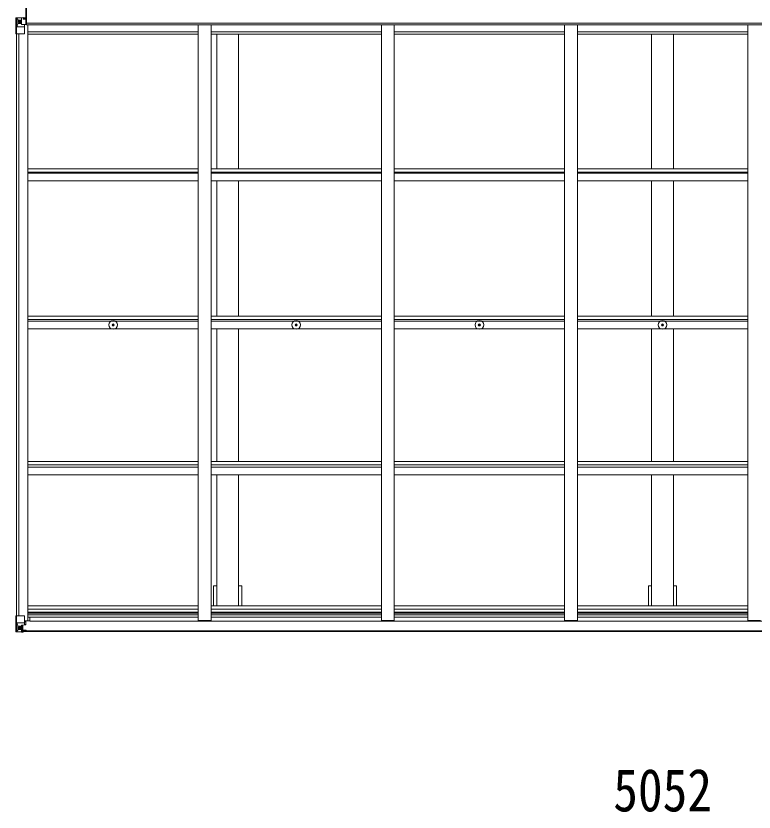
# Model space of a CAD drawing. Units: millimetres at full size, sheet at 1:35; details may follow other scales. Extents: x -9783 to 9892, y -6828 to 6752.
# Drawn here: x 1883 to 4769, y 392 to 3504 of the extents above; entities that cross this region are included whole.
import ezdxf
from ezdxf.enums import TextEntityAlignment as Align

# ---------------------------------------------------------------- set-up
doc = ezdxf.new("R2010")
doc.units = ezdxf.units.MM
doc.header["$LTSCALE"] = 35
for name, color, linetype, lineweight in [('0-1_本体', 4, 'Continuous', 9), ('0-2_部品', 7, 'Continuous', 9), ('0-3_ELV2', 3, 'Continuous', 9), ('0-A_寸法', 6, 'Continuous', 9)]:
    doc.layers.add(name, color=color, linetype=linetype, lineweight=lineweight)
doc.styles.add('ＭＳ ゴシック', font='')
doc.styles.get('ＭＳ ゴシック').set_extended_font_data('MS Gothic')

msp = doc.modelspace()

# ---------------------------------------------------------------- linework, layer by layer
at = {"layer": '0-1_本体'}
for p, q in [((1911.52, 3496.07), (1922.02, 3496.07)), ((1924.52, 3470.63), (1920.98, 3470.63)), ((6897.52, 3475.66), (1924.52, 3475.93)), ((1924.52, 3472.62), (1924.52, 3468.97)), ((6897.52, 3468.97), (1924.52, 3468.97)), ((1930.02, 3468.97), (1930.02, 1140.09)), ((2596.02, 3468.97), (2596.02, 1140.51)), ((2646.02, 3468.97), (2646.02, 1140.51)), ((3312.02, 3468.97), (3312.02, 1140.51)), ((3362.02, 3468.97), (3362.02, 1140.51)), ((4028.02, 3468.97), (4028.02, 1140.51)), ((4078.02, 3468.97), (4078.02, 1140.51)), ((4744.02, 3468.97), (4744.02, 1140.51)), ((1885.02, 3434.27), (1885.02, 1159.17)), ((1894.02, 3434.27), (1894.02, 1159.17)), ((1894.72, 3434.27), (1894.72, 1159.17)), ((1930.02, 3442.53), (2596.02, 3442.53)), ((1930.02, 3433.4), (2596.02, 3433.4)), ((2646.02, 3442.53), (3312.02, 3442.53)), ((2646.02, 3433.4), (3312.02, 3433.4)), ((2668.52, 3433.4), (2668.52, 2906.52)), ((2753.52, 3433.4), (2753.52, 2906.52)), ((3362.02, 3442.53), (4028.02, 3442.53)), ((3362.02, 3433.4), (4028.02, 3433.4)), ((4078.02, 3442.53), (4744.02, 3442.53)), ((4078.02, 3433.4), (4744.02, 3433.4)), ((4368.52, 3433.4), (4368.52, 2906.52)), ((4453.52, 3433.4), (4453.52, 2906.52)), ((1930.02, 2906.52), (2596.02, 2906.52)), ((2646.02, 2906.52), (3312.02, 2906.52)), ((3362.02, 2906.52), (4028.02, 2906.52)), ((4078.02, 2906.52), (4744.02, 2906.52)), ((1930.02, 2893.5), (2596.02, 2893.5)), ((1930.02, 2889.72), (2596.02, 2889.72)), ((2646.02, 2893.5), (3312.02, 2893.5)), ((2646.02, 2889.72), (3312.02, 2889.72)), ((3362.02, 2893.5), (4028.02, 2893.5)), ((3362.02, 2889.72), (4028.02, 2889.72)), ((4078.02, 2893.5), (4744.02, 2893.5)), ((4078.02, 2889.72), (4744.02, 2889.72)), ((1930.02, 2859.92), (2596.02, 2859.92)), ((2646.02, 2859.92), (3312.02, 2859.92)), ((2668.52, 2859.92), (2668.52, 2331.05)), ((2753.52, 2859.92), (2753.52, 2331.05)), ((3362.02, 2859.92), (4028.02, 2859.92)), ((4078.02, 2859.92), (4744.02, 2859.92)), ((4368.52, 2859.92), (4368.52, 2331.05)), ((4453.52, 2859.92), (4453.52, 2331.05)), ((1930.02, 2331.05), (2596.02, 2331.05)), ((1930.02, 2318.08), (2596.02, 2318.08)), ((1930.02, 2310.95), (2596.02, 2310.95)), ((2646.02, 2331.05), (3312.02, 2331.05)), ((2646.02, 2318.08), (3312.02, 2318.08)), ((2646.02, 2310.95), (3312.02, 2310.95)), ((3362.02, 2331.05), (4028.02, 2331.05)), ((3362.02, 2318.08), (4028.02, 2318.08)), ((3362.02, 2310.95), (4028.02, 2310.95)), ((4078.02, 2331.05), (4744.02, 2331.05)), ((4078.02, 2318.08), (4744.02, 2318.08)), ((4078.02, 2310.95), (4744.02, 2310.95)), ((1930.02, 2281.51), (2596.02, 2281.51)), ((2646.02, 2281.51), (3312.02, 2281.51)), ((2668.52, 2281.51), (2668.52, 1762.63)), ((2753.52, 2281.51), (2753.52, 1762.63)), ((3362.02, 2281.51), (4028.02, 2281.51)), ((4078.02, 2281.51), (4744.02, 2281.51)), ((4368.52, 2281.51), (4368.52, 1762.63)), ((4453.52, 2281.51), (4453.52, 1762.63)), ((1930.02, 1762.63), (2596.02, 1762.63)), ((1930.02, 1749.77), (2596.02, 1749.77)), ((2646.02, 1762.63), (3312.02, 1762.63)), ((2646.02, 1749.77), (3312.02, 1749.77)), ((3362.02, 1762.63), (4028.02, 1762.63)), ((3362.02, 1749.77), (4028.02, 1749.77)), ((4078.02, 1762.63), (4744.02, 1762.63)), ((4078.02, 1749.77), (4744.02, 1749.77)), ((1930.02, 1739.66), (2596.02, 1739.66)), ((2646.02, 1739.66), (3312.02, 1739.66)), ((3362.02, 1739.66), (4028.02, 1739.66)), ((4078.02, 1739.66), (4744.02, 1739.66)), ((1930.02, 1710.69), (2596.02, 1710.69)), ((2646.02, 1710.69), (3312.02, 1710.69)), ((2668.52, 1710.69), (2668.52, 1197.91)), ((2753.52, 1710.69), (2753.52, 1197.91)), ((3362.02, 1710.69), (4028.02, 1710.69)), ((4078.02, 1710.69), (4744.02, 1710.69)), ((4368.52, 1710.69), (4368.52, 1197.91)), ((4453.52, 1710.69), (4453.52, 1197.91)), ((2766.02, 1276.9), (2753.52, 1276.9)), ((2766.02, 1276.9), (2766.02, 1197.91)), ((4466.02, 1276.9), (4453.52, 1276.9)), ((4466.02, 1276.9), (4466.02, 1197.91)), ((1930.02, 1197.91), (2596.02, 1197.91)), ((1930.02, 1185.08), (2596.02, 1185.08)), ((2646.02, 1197.91), (3312.02, 1197.91)), ((2646.02, 1185.08), (3312.02, 1185.08)), ((3362.02, 1197.91), (4028.02, 1197.91)), ((3362.02, 1185.08), (4028.02, 1185.08)), ((4078.02, 1197.91), (4744.02, 1197.91)), ((4078.02, 1185.08), (4744.02, 1185.08)), ((1930.02, 1173.74), (2596.02, 1173.74)), ((1930.02, 1169.95), (2596.02, 1169.95)), ((1930.02, 1162.88), (2596.02, 1162.88)), ((1930.02, 1153.51), (2596.02, 1153.51)), ((1937.52, 1153.51), (1937.52, 1138.44)), ((2646.02, 1173.74), (3312.02, 1173.74)), ((2646.02, 1169.95), (3312.02, 1169.95)), ((2646.02, 1162.88), (3312.02, 1162.88)), ((2646.02, 1153.51), (3312.02, 1153.51)), ((3362.02, 1173.74), (4028.02, 1173.74)), ((3362.02, 1169.95), (4028.02, 1169.95)), ((3362.02, 1162.88), (4028.02, 1162.88)), ((3362.02, 1153.51), (4028.02, 1153.51)), ((4078.02, 1173.74), (4744.02, 1173.74)), ((4078.02, 1169.95), (4744.02, 1169.95)), ((4078.02, 1162.88), (4744.02, 1162.88)), ((4078.02, 1153.51), (4744.02, 1153.51)), ((1917.02, 1140.09), (1930.02, 1140.09)), ((1937.52, 1138.44), (6884.52, 1138.44)), ((2596.02, 1140.51), (2646.02, 1140.51)), ((3312.02, 1140.51), (3362.02, 1140.51)), ((4028.02, 1140.51), (4078.02, 1140.51)), ((4744.02, 1140.51), (4794.02, 1140.51)), ((1906.52, 1100.24), (6915.52, 1100.24)), ((1906.52, 1098.18), (6915.52, 1098.18))]:
    msp.add_line(p, q, dxfattribs=at)
for points in [[(2668.52, 1276.9), (2656.02, 1276.9), (2656.02, 1197.91)], [(4368.52, 1276.9), (4356.02, 1276.9), (4356.02, 1197.91)]]:
    msp.add_lwpolyline(points, dxfattribs=at)
at = {"layer": '0-2_部品'}
for p, q in [((2260.66, 2296.65), (2261.76, 2296.67)), ((2260.66, 2295.65), (2261.76, 2295.63)), ((2261.76, 2296.67), (2262.28, 2296.77)), ((2261.76, 2295.63), (2262.28, 2295.53)), ((2262.38, 2297.28), (2262.28, 2296.77)), ((2262.38, 2295.01), (2262.28, 2295.53)), ((2262.4, 2298.39), (2262.38, 2297.28)), ((2262.4, 2293.9), (2262.38, 2295.01)), ((2263.4, 2298.39), (2263.42, 2297.28)), ((2263.4, 2293.9), (2263.42, 2295.01)), ((2263.42, 2297.28), (2263.52, 2296.77)), ((2263.42, 2295.01), (2263.52, 2295.53)), ((2264.04, 2296.67), (2263.52, 2296.77)), ((2264.04, 2295.63), (2263.52, 2295.53)), ((2265.15, 2296.65), (2264.04, 2296.67)), ((2265.15, 2295.65), (2264.04, 2295.63)), ((2976.66, 2296.65), (2977.76, 2296.67)), ((2976.66, 2295.65), (2977.76, 2295.63)), ((2977.76, 2296.67), (2978.28, 2296.77)), ((2977.76, 2295.63), (2978.28, 2295.53)), ((2978.38, 2297.28), (2978.28, 2296.77)), ((2978.38, 2295.01), (2978.28, 2295.53)), ((2978.4, 2298.39), (2978.38, 2297.28)), ((2978.4, 2293.9), (2978.38, 2295.01)), ((2979.4, 2298.39), (2979.42, 2297.28)), ((2979.4, 2293.9), (2979.42, 2295.01)), ((2979.42, 2297.28), (2979.52, 2296.77)), ((2979.42, 2295.01), (2979.52, 2295.53)), ((2980.04, 2296.67), (2979.52, 2296.77)), ((2980.04, 2295.63), (2979.52, 2295.53)), ((2981.15, 2296.65), (2980.04, 2296.67)), ((2981.15, 2295.65), (2980.04, 2295.63)), ((3692.66, 2296.65), (3693.76, 2296.67)), ((3692.66, 2295.65), (3693.76, 2295.63)), ((3693.76, 2296.67), (3694.28, 2296.77)), ((3693.76, 2295.63), (3694.28, 2295.53)), ((3694.38, 2297.28), (3694.28, 2296.77)), ((3694.38, 2295.01), (3694.28, 2295.53)), ((3694.4, 2298.39), (3694.38, 2297.28)), ((3694.4, 2293.9), (3694.38, 2295.01)), ((3695.4, 2298.39), (3695.42, 2297.28)), ((3695.4, 2293.9), (3695.42, 2295.01)), ((3695.42, 2297.28), (3695.52, 2296.77)), ((3695.42, 2295.01), (3695.52, 2295.53)), ((3696.04, 2296.67), (3695.52, 2296.77)), ((3696.04, 2295.63), (3695.52, 2295.53)), ((3697.15, 2296.65), (3696.04, 2296.67)), ((3697.15, 2295.65), (3696.04, 2295.63)), ((4408.66, 2296.65), (4409.76, 2296.67)), ((4408.66, 2295.65), (4409.76, 2295.63)), ((4409.76, 2296.67), (4410.28, 2296.77)), ((4409.76, 2295.63), (4410.28, 2295.53)), ((4410.38, 2297.28), (4410.28, 2296.77)), ((4410.38, 2295.01), (4410.28, 2295.53)), ((4410.4, 2298.39), (4410.38, 2297.28)), ((4410.4, 2293.9), (4410.38, 2295.01)), ((4411.4, 2298.39), (4411.42, 2297.28)), ((4411.4, 2293.9), (4411.42, 2295.01)), ((4411.42, 2297.28), (4411.52, 2296.77)), ((4411.42, 2295.01), (4411.52, 2295.53)), ((4412.04, 2296.67), (4411.52, 2296.77)), ((4412.04, 2295.63), (4411.52, 2295.53)), ((4413.15, 2296.65), (4412.04, 2296.67)), ((4413.15, 2295.65), (4412.04, 2295.63)), ((1885.86, 1158.94), (1916.02, 1158.94)), ((1885.86, 1158.94), (1885.86, 1098.36)), ((1917.02, 1157.94), (1917.02, 1124.85)), ((1886.41, 1132.06), (1893.02, 1132.28)), ((1886.41, 1132.06), (1890.55, 1119.98)), ((1893.02, 1132.28), (1917.02, 1132.28)), ((1905.02, 1122.04), (1905.02, 1095.94)), ((1916.19, 1124.59), (1905.84, 1122.93)), ((1905.84, 1122.3), (1916.19, 1123.95)), ((1905.84, 1122.93), (1905.84, 1122.3)), ((1910.52, 1123.05), (1910.52, 1103.08)), ((1916.19, 1123.95), (1916.19, 1124.59)), ((1916.47, 1124.03), (1920.52, 1124.07)), ((1937.52, 1139.25), (1917.02, 1139.25)), ((1921.52, 1135.94), (1917.02, 1135.94)), ((1920.52, 1125.8), (1921.52, 1125.79)), ((1921.52, 1124.07), (1920.52, 1124.07)), ((1921.52, 1139.25), (1921.52, 1124.07)), ((1883.02, 1098.23), (1883.02, 1098.27)), ((1883.96, 1097.28), (1883.96, 1097.24)), ((1883.96, 1097.23), (1883.96, 1097.23)), ((1892.92, 1096.85), (1885, 1097.32)), ((1885.86, 1098.29), (1885.86, 1098.36)), ((1889.83, 1101.73), (1887.1, 1098.07)), ((1893.02, 1118.74), (1890.68, 1118.71)), ((1890.68, 1118.71), (1890.68, 1105.24)), ((1890.68, 1105.24), (1893.02, 1105.18)), ((1893.02, 1118.74), (1905.02, 1118.74)), ((1893.02, 1118.74), (1893.02, 1118.74)), ((1893.02, 1105.19), (1905.02, 1105.19)), ((1905.02, 1096.06), (1893.02, 1096.84)), ((1898.5, 1112.38), (1898.5, 1113.34)), ((1904.02, 1105.19), (1905.02, 1105.19)), ((1906.52, 1118.74), (1905.02, 1118.74)), ((1906.52, 1105.19), (1905.02, 1105.19)), ((1906.52, 1101.65), (1905.02, 1101.65)), ((1905.02, 1096.83), (1911.52, 1096.43)), ((1911.52, 1095.55), (1905.02, 1095.94)), ((1910.52, 1115.15), (1906.52, 1115.15)), ((1910.52, 1106.94), (1906.52, 1106.94)), ((1907.02, 1102.01), (1906.52, 1102.01)), ((1911.52, 1097.36), (1906.52, 1097.44)), ((1906.63, 1103.31), (1910.52, 1103.31)), ((1907.01, 1103.1), (1907.01, 1102.94)), ((1907.01, 1102.94), (1907.02, 1102.94)), ((1917.02, 1102.85), (1907.02, 1102.94)), ((1907.02, 1100.98), (1907.02, 1102.94)), ((1915.02, 1101.01), (1907.02, 1101.01)), ((1915.02, 1100.98), (1907.02, 1100.98)), ((1911.52, 1097.36), (1911.52, 1098.18)), ((1911.52, 1096.95), (1911.52, 1097.36)), ((1911.52, 1096.95), (1911.52, 1096.43)), ((1911.52, 1096.43), (1911.52, 1095.55)), ((1916.52, 1097.74), (1916.52, 1098.18)), ((1916.82, 1097.74), (1916.52, 1097.74)), ((1916.82, 1097.74), (1918.51, 1098.18)), ((1917.02, 1102.85), (1917.02, 1101.24)), ((1917.02, 1101.24), (1922.02, 1101.24)), ((1922.02, 1100.24), (1922.02, 1101.24)), ((1922.02, 1101.24), (1923.02, 1101.24)), ((1923.02, 1102.93), (1923.02, 1102.81)), ((1923.02, 1101.24), (1923.02, 1102.81)), ((1923.02, 1101.24), (1923.02, 1100.24))]:
    msp.add_line(p, q, dxfattribs=at)
for points in [[(1883.02, 1098.27), (1883.02, 1158.94), (1885.86, 1158.94)], [(1911.52, 1096.95), (1906.52, 1096.95), (1906.52, 1122.41)], [(1920.52, 1124.07), (1920.52, 1125.8), (1917.02, 1125.82)], [(1883.96, 1097.23), (1893.02, 1096.68), (1905.02, 1095.94)], [(1896.58, 1111.42), (1895.62, 1111.42), (1895.62, 1110.46), (1896.58, 1110.46)], [(1898.5, 1113.34), (1897.54, 1113.34), (1897.54, 1112.38)], [(1897.54, 1109.5), (1897.54, 1108.54), (1898.5, 1108.54), (1898.5, 1109.5)], [(1899.46, 1110.46), (1900.42, 1110.46), (1900.42, 1111.42), (1899.46, 1111.42)], [(1922.02, 1102.97), (1907.02, 1103.1), (1907.01, 1103.1)], [(1907.02, 1102.01), (1915.02, 1102.01), (1915.02, 1100.24)], [(1917.02, 1102.85), (1917.02, 1102.86), (1923.02, 1102.81)]]:
    msp.add_lwpolyline(points, dxfattribs=at)
for centre, radius in [((2262.9, 2296.15), 17), ((2978.9, 2296.15), 17), ((3694.9, 2296.15), 17), ((4410.9, 2296.15), 17), ((2262.9, 2296.15), 4), ((2978.9, 2296.15), 4), ((3694.9, 2296.15), 4), ((4410.9, 2296.15), 4), ((1898.02, 1110.94), 5.3)]:
    msp.add_circle(centre, radius, dxfattribs=at)
for centre, radius, start, end in [((2262.9, 2296.15), 2.3, 167.44414, 192.55586), ((2262.9, 2296.15), 2.3, 77.44414, 102.55586), ((2262.9, 2296.15), 2.3, 257.44414, 282.55586), ((2262.9, 2296.15), 2.3, 347.44414, 12.55586), ((2978.9, 2296.15), 2.3, 167.44414, 192.55586), ((2978.9, 2296.15), 2.3, 77.44414, 102.55586), ((2978.9, 2296.15), 2.3, 257.44414, 282.55586), ((2978.9, 2296.15), 2.3, 347.44414, 12.55586), ((3694.9, 2296.15), 2.3, 167.44414, 192.55586), ((3694.9, 2296.15), 2.3, 77.44414, 102.55586), ((3694.9, 2296.15), 2.3, 257.44414, 282.55586), ((3694.9, 2296.15), 2.3, 347.44414, 12.55586), ((4410.9, 2296.15), 2.3, 167.44414, 192.55586), ((4410.9, 2296.15), 2.3, 77.44414, 102.55586), ((4410.9, 2296.15), 2.3, 257.44414, 282.55586), ((4410.9, 2296.15), 2.3, 347.44414, 12.55586), ((1916.02, 1157.94), 1, 0, 90), ((1905.95, 1122), 0.937, 96.73234, 177.67791), ((1905.95, 1121.37), 0.937, 96.73234, 177.67791), ((1916.08, 1125.52), 0.937, 276.73234, 357.67791), ((1916.08, 1124.88), 0.937, 276.73234, 357.67791), ((1884.02, 1098.27), 0.999, 180.04917, 266.5576), ((1884.02, 1098.24), 0.999, 180.04917, 266.5576), ((1884.02, 1098.23), 1, 179.99921, 266.49983), ((1885.17, 1084.62), 12.7, 84.89689, 90.75534), ((1887.14, 1098.24), 1.28, 177.54105, 228.82169), ((1896.58, 1112.38), 0.96, 270, 0), ((1896.58, 1109.5), 0.96, 0, 90), ((1899.46, 1112.38), 0.96, 180, 270), ((1899.46, 1109.5), 0.96, 90, 180), ((1907.03, 1103.62), 0.513, 178.95293, 268.11972), ((1907.02, 1103.44), 0.5, 179.95536, 269.47105), ((1907.02, 1100.51), 0.5, 89.99891, 179.99891), ((1907.02, 1100.48), 0.5, 90.00309, 180.00198), ((1922.15, 1095.28), 7.69, 83.56574, 91.03001)]:
    msp.add_arc(centre, radius, start, end, dxfattribs=at)
for centre, major_axis, ratio, start_param, end_param in [((1887.13, 1129.71), (0.85, -2.32), 0.403757, 3.0087805, 3.9744392), ((1885.96, 1097.15), (2, -0.12), 0.060933, 2.0712557, 3.1453404), ((2084.96, 1084.92), (201, -12.36), 0.060933, 3.1453404, 3.145839), ((1886.15, 1100.25), (-0.02, -3), 0.466854, 0.125683, 0.7596956), ((1887.81, 1105.32), (0.03, -5), 0.573921, 0.7672717, 1.551125), ((1889.28, 1118.69), (0, -3), 0.468246, 1.5772882, 2.0127935), ((1811.27, 1105.19), (81.75, 0), 0.061163, 6.2824128, 6.2831853)]:
    msp.add_ellipse(centre, major_axis=major_axis, ratio=ratio, start_param=start_param, end_param=end_param, dxfattribs=at)
at = {"layer": '0-3_ELV2'}
for p, q in [((1883.02, 3494.98), (1883.02, 3434.27)), ((1883.96, 3495.94), (1883.96, 3495.98)), ((1892.93, 3496.37), (1885, 3495.89)), ((1885.86, 3494.92), (1885.86, 3494.85)), ((1885.86, 3434.27), (1885.86, 3494.85)), ((1889.83, 3491.48), (1887.1, 3495.15)), ((1890.68, 3487.97), (1893.02, 3488.03)), ((1890.68, 3474.5), (1890.68, 3487.97)), ((1905.02, 3497.15), (1893.02, 3496.37)), ((1893.02, 3488.03), (1905.02, 3488.03)), ((1905.02, 3470.48), (1905.02, 3497.27)), ((1911.52, 3497.67), (1911.52, 3491.72)), ((1920.52, 3492.29), (1911.52, 3492.35)), ((1921.52, 3471.43), (1921.52, 3491.58)), ((1886.41, 3461.15), (1890.55, 3473.24)), ((1886.41, 3461.15), (1893.02, 3460.94)), ((1893.02, 3474.47), (1890.68, 3474.5)), ((1893.02, 3474.47), (1893.02, 3474.47)), ((1905.02, 3474.47), (1893.02, 3474.47)), ((1893.02, 3460.94), (1917.02, 3460.94)), ((1897.54, 3480.83), (1897.54, 3479.87)), ((1905.02, 3470.48), (1911.52, 3470.48)), ((1905.84, 3470.28), (1905.84, 3470.48)), ((1916.19, 3468.63), (1905.84, 3470.28)), ((1908.54, 3470.48), (1916.19, 3469.26)), ((1911.52, 3470.48), (1920.52, 3470.52)), ((1916.19, 3469.26), (1916.19, 3468.63)), ((1917.02, 3435.27), (1917.02, 3468.37)), ((1883.02, 3434.27), (1916.02, 3434.27))]:
    msp.add_line(p, q, dxfattribs=at)
msp.add_lwpolyline([(1923.52, 3472.6), (1923.52, 3535.6), (1922.02, 3535.6), (1922.02, 3472.6)], close=True, dxfattribs=at)
for points in [[(1923.52, 3472.6), (1924.52, 3472.6), (1924.52, 3535.6), (1923.52, 3535.6)], [(1883.96, 3495.98), (1893.02, 3496.54), (1911.52, 3497.67)], [(1921.52, 3491.58), (1921.51, 3491.69), (1911.52, 3491.72)], [(1896.58, 3482.75), (1895.62, 3482.75), (1895.62, 3481.79), (1896.58, 3481.79)], [(1898.5, 3483.71), (1898.5, 3484.67), (1897.54, 3484.67), (1897.54, 3483.71)], [(1897.54, 3479.87), (1898.5, 3479.87), (1898.5, 3480.83)], [(1899.46, 3481.79), (1900.42, 3481.79), (1900.42, 3482.75), (1899.46, 3482.75)]]:
    msp.add_lwpolyline(points, dxfattribs=at)
msp.add_circle((1898.02, 3482.27), 5.3, dxfattribs=at)
for centre, radius, start, end in [((1884.02, 3494.98), 0.999, 93.4424, 179.95083), ((1884.02, 3494.98), 1, 93.50017, 180.00079), ((1884.02, 3494.94), 0.999, 93.4424, 179.95083), ((1885.17, 3508.59), 12.7, 269.24466, 275.10311), ((1887.14, 3494.98), 1.28, 131.17831, 182.45895), ((1896.58, 3483.71), 0.96, 270, 0), ((1896.58, 3480.83), 0.96, 0, 90), ((1899.46, 3483.71), 0.96, 180, 270), ((1899.46, 3480.83), 0.96, 90, 180), ((1905.95, 3471.21), 0.937, 230.93398, 263.26766), ((1916.08, 3468.33), 0.937, 2.32209, 83.26766), ((1916.08, 3467.7), 0.937, 2.32209, 83.26766), ((1916.02, 3435.27), 1, 270, 0)]:
    msp.add_arc(centre, radius, start, end, dxfattribs=at)
for centre, major_axis, ratio, start_param, end_param in [((2084.96, 3508.29), (201, 12.36), 0.060933, 3.1373463, 3.1378449), ((1885.96, 3496.06), (2, 0.12), 0.060933, 3.1378449, 4.2119296), ((1886.15, 3492.96), (-0.02, 3), 0.466854, 5.5234897, 6.1575023), ((1887.81, 3487.89), (0.03, 5), 0.573921, 4.7320603, 5.5159136), ((1811.27, 3488.03), (81.75, 0), 0.061163, 0, 0.0007725), ((1920.52, 3491.59), (1, -0.012), 0.707053, 0.1587743, 1.5795216), ((1887.13, 3463.5), (0.85, 2.32), 0.403757, 2.3087461, 3.2744049), ((1889.28, 3474.52), (0, 3), 0.468246, 4.2703918, 4.7058971), ((1920.52, 3471.42), (1, 0.021), 0.906239, 4.6936843, 6.2644806)]:
    msp.add_ellipse(centre, major_axis=major_axis, ratio=ratio, start_param=start_param, end_param=end_param, dxfattribs=at)

# ---------------------------------------------------------------- texts
at = {"layer": '0-A_寸法', "color": 7, "style": 'ＭＳ ゴシック', "width": 0.85}
msp.add_text('5052', height=166.8, dxfattribs=at).set_placement((4218.52, 344.77), align=Align.BOTTOM_LEFT)

doc.saveas('drawing.dxf')
